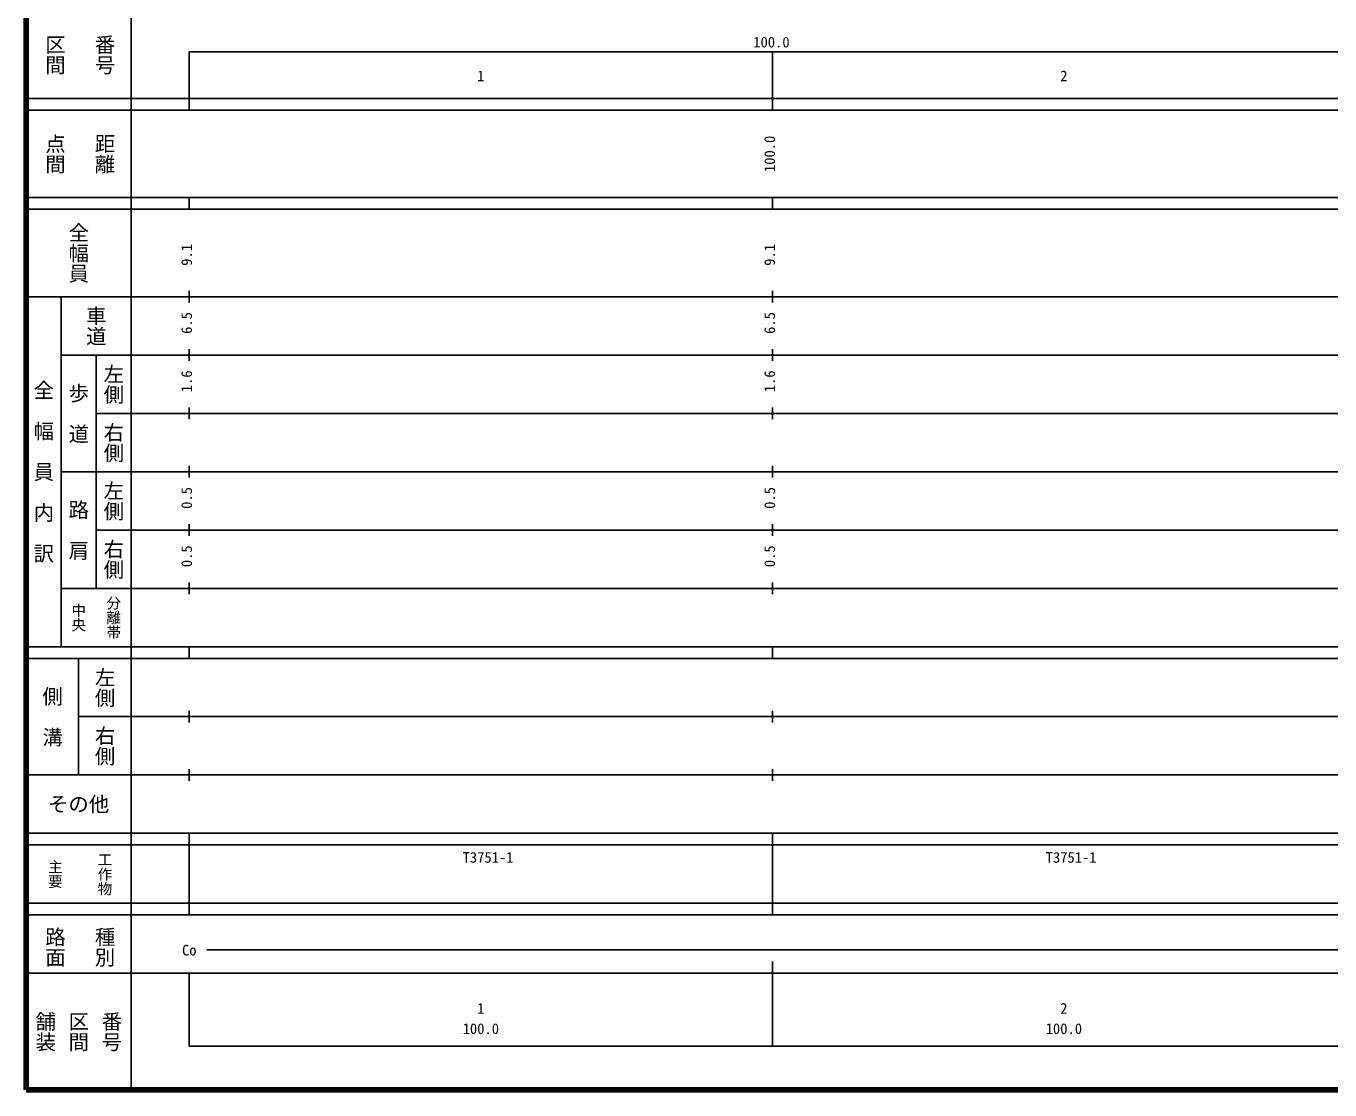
# Model space of a CAD drawing. Units: millimetres on the paper, enlarged 1000 times. Extents: x 40000 to 680000, y 20000 to 380000.
# Drawn here: x 40000 to 263633, y 20000 to 202409 of the extents above; entities that cross this region are included whole.
import ezdxf
from ezdxf.enums import TextEntityAlignment as Align

# ---------------------------------------------------------------- set-up
doc = ezdxf.new("R2010")
doc.units = ezdxf.units.MM
doc.header["$LTSCALE"] = 1000
doc.layers.add('M-TTL', color=2, linetype='Continuous', lineweight=140)
doc.layers.add('M-TTL-BAND', color=7, linetype='Continuous', lineweight=25)
doc.styles.add('@ＭＳ ゴシック', font='')
doc.styles.add('ＭＳ ゴシック', font='')
doc.styles.get('@ＭＳ ゴシック').set_extended_font_data('@MS Gothic')
doc.styles.get('ＭＳ ゴシック').set_extended_font_data('MS Gothic')

msp = doc.modelspace()

# ---------------------------------------------------------------- linework, layer by layer
at = {"layer": 'M-TTL'}
for p, q in [((40000, 380000), (40000, 20000)), ((40000, 20000), (680000, 20000))]:
    msp.add_line(p, q, dxfattribs=at)
at = {"layer": 'M-TTL-BAND'}
for p, q in [((58000, 370000), (58000, 20000)), ((68000, 198000), (579000, 198000)), ((68000, 198000), (68000, 188000)), ((168000, 188000), (168000, 198000)), ((40000, 190000), (579000, 190000)), ((40000, 188000), (579000, 188000)), ((40000, 173000), (579000, 173000)), ((68000, 171000), (68000, 173000)), ((168000, 171000), (168000, 173000)), ((40000, 171000), (579000, 171000)), ((68000, 155000), (68000, 157000)), ((168000, 155000), (168000, 157000)), ((40000, 156000), (579000, 156000)), ((46000, 96000), (46000, 156000)), ((46000, 146000), (579000, 146000)), ((52000, 146000), (52000, 106000)), ((68000, 145000), (68000, 147000)), ((168000, 145000), (168000, 147000)), ((68000, 135000), (68000, 137000)), ((168000, 135000), (168000, 137000)), ((52000, 136000), (579000, 136000)), ((46000, 126000), (579000, 126000)), ((68000, 125000), (68000, 127000)), ((168000, 125000), (168000, 127000)), ((68000, 115000), (68000, 117000)), ((168000, 115000), (168000, 117000)), ((52000, 116000), (579000, 116000)), ((46000, 106000), (579000, 106000)), ((68000, 105000), (68000, 107000)), ((168000, 105000), (168000, 107000)), ((40000, 96000), (579000, 96000)), ((40000, 94000), (579000, 94000)), ((49000, 94000), (49000, 74000)), ((68000, 94000), (68000, 96000)), ((168000, 94000), (168000, 96000)), ((68000, 83000), (68000, 85000)), ((168000, 83000), (168000, 85000)), ((49000, 84000), (579000, 84000)), ((40000, 74000), (579000, 74000)), ((68000, 73000), (68000, 75000)), ((168000, 73000), (168000, 75000)), ((40000, 64000), (579000, 64000)), ((68000, 62000), (68000, 64000)), ((168000, 62000), (168000, 64000)), ((40000, 62000), (579000, 62000)), ((68000, 52000), (68000, 62000)), ((168000, 52000), (168000, 62000)), ((168000, 52000), (168000, 62000)), ((40000, 52000), (579000, 52000)), ((68000, 50000), (68000, 52000)), ((168000, 50000), (168000, 52000)), ((40000, 50000), (579000, 50000)), ((71000, 44000), (318500, 44000)), ((168000, 27500), (168000, 42000)), ((40000, 40000), (579000, 40000)), ((68000, 40000), (68000, 27500)), ((68000, 27500), (579000, 27500))]:
    msp.add_line(p, q, dxfattribs=at)

# ---------------------------------------------------------------- texts
at = {"layer": 'M-TTL-BAND', "style": '@ＭＳ ゴシック'}
for s, height, p in [('区間', 2566, (45000, 197500)), ('番号', 2566, (53500, 197500)), ('点間', 2566, (45000, 180500)), ('距離', 2566, (53500, 180500)), ('全幅員', 2566, (49000, 163500)), ('車道', 2566, (52000, 151000)), ('左側', 2566, (55000, 141000)), ('全\u3000幅\u3000員\u3000内\u3000訳', 2566, (43000, 126000)), ('歩\u3000道', 2566, (49000, 136000)), ('右側', 2566, (55000, 131000)), ('左側', 2566, (55000, 121000)), ('路\u3000肩', 2566, (49000, 116000)), ('右側', 2566, (55000, 111000)), ('中央', 1833, (49000, 101000)), ('分離帯', 1833, (55000, 101000)), ('左側', 2566, (53500, 89000)), ('側\u3000溝', 2566, (44500, 84000)), ('右側', 2566, (53500, 79000)), ('主要', 1833, (45000, 57000)), ('工作物', 1833, (53500, 57000)), ('路面', 2566, (45000, 44500)), ('種別', 2566, (53500, 44500)), ('舗装', 2566, (43333, 30000)), ('区間', 2566, (49000, 30000)), ('番号', 2566, (54667, 30000))]:
    msp.add_text(s, height=height, rotation=270, dxfattribs=at).set_placement(p, align=Align.MIDDLE_CENTER)
at = {"layer": 'M-TTL-BAND', "style": 'ＭＳ ゴシック'}
for s, p in [('100.0', (167844, 198195)), ('1', (118000, 192405)), ('2', (218000, 192405)), ('Co', (68000, 42500)), ('1', (118000, 32523)), ('2', (218000, 32523)), ('100.0', (118000, 29033)), ('100.0', (218000, 29033))]:
    msp.add_text(s, height=1833, dxfattribs=at).set_placement(p, align=Align.BOTTOM_CENTER)
for s, p in [('100.0', (169000, 180500)), ('9.1', (69000, 163174)), ('9.1', (169000, 163174)), ('6.5', (69000, 151500)), ('6.5', (169000, 151500)), ('1.6', (69000, 141500)), ('1.6', (169000, 141500)), ('0.5', (69000, 121500)), ('0.5', (169000, 121500)), ('0.5', (69000, 111500)), ('0.5', (169000, 111500))]:
    msp.add_text(s, height=1833, rotation=90, dxfattribs=at).set_placement(p, align=Align.BOTTOM_CENTER)
msp.add_text('その他', height=2566, dxfattribs=at).set_placement((49000, 69000), align=Align.MIDDLE_CENTER)
for p in [(114875, 58405), (214875, 58405)]:
    msp.add_text('T3751-1', height=1833, dxfattribs=at).set_placement(p, align=Align.BOTTOM_LEFT)

doc.saveas('drawing.dxf')
